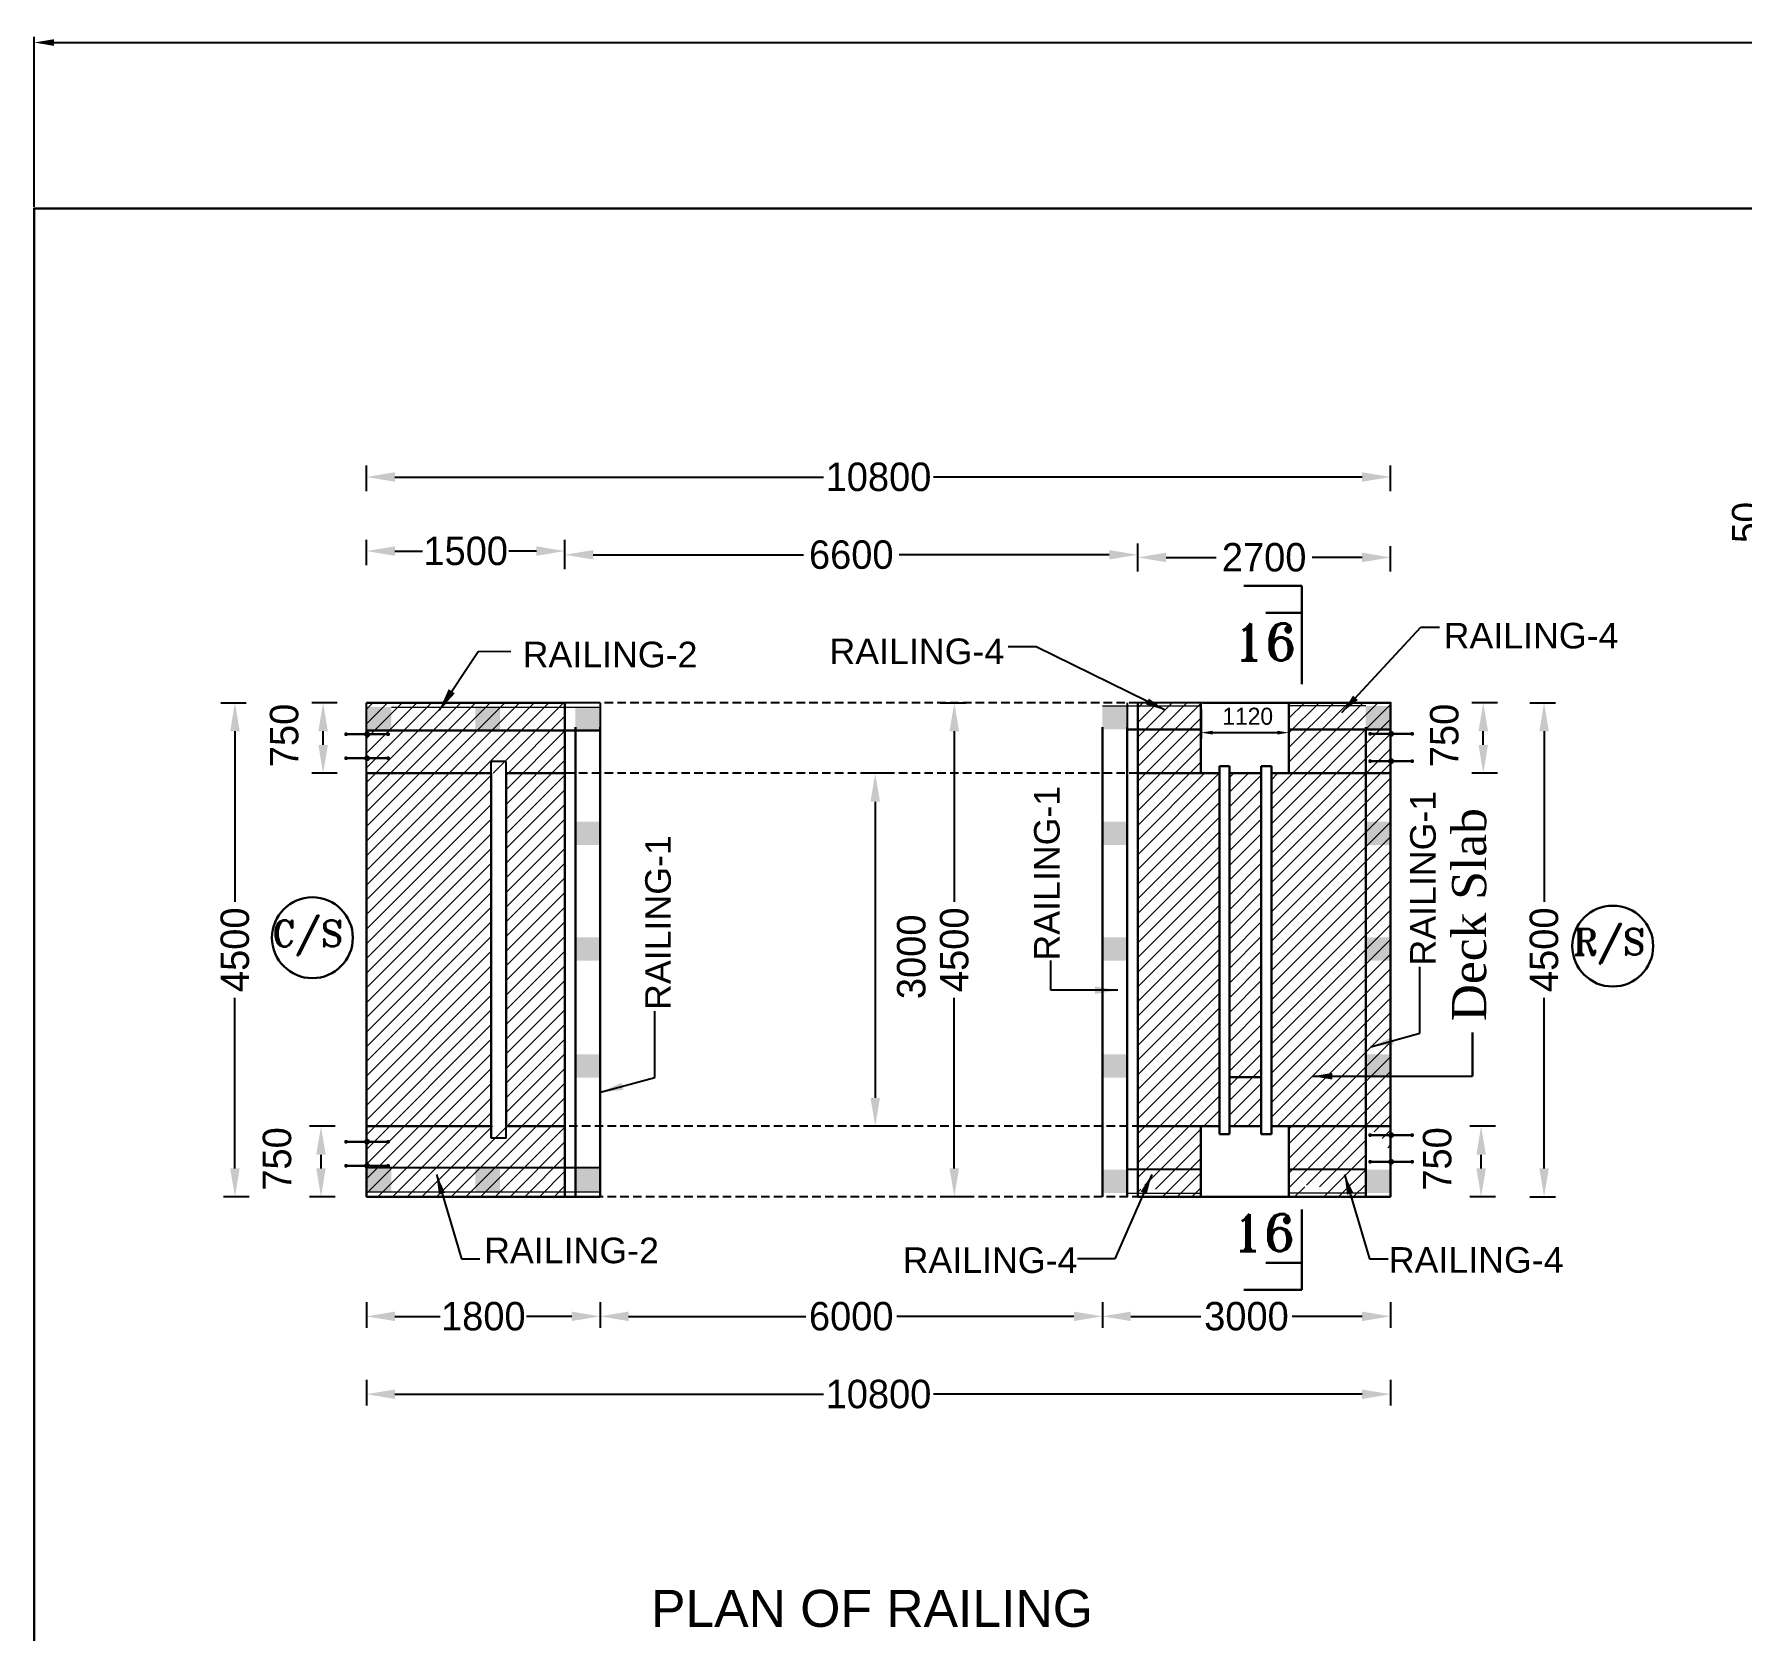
# Model space of a CAD drawing. Extents: x -1206532 to 786809, y -4288605 to 172932.
# Drawn here: x 547826 to 577854, y -4239405 to -4211325 of the extents above; entities that cross this region are included whole.
import ezdxf

# ---------------------------------------------------------------- set-up
doc = ezdxf.new("R2010")
doc.units = 0
doc.header["$LTSCALE"] = 300
doc.header["$MEASUREMENT"] = 0
doc.linetypes.add('DASHED', pattern=[0.75, 0.5, -0.25])
doc.layers.get('0').update_dxf_attribs({"linetype": 'CONTINUOUS'})
doc.layers.get('DEFPOINTS').update_dxf_attribs({"linetype": 'CONTINUOUS'})
doc.layers.add('LINE', color=7, linetype='CONTINUOUS')
doc.layers.add('Other line', color=7, linetype='CONTINUOUS', lineweight=15)
doc.styles.add('Arial-200', font='ARIAL_0.TTF')
doc.styles.add('BIG', font='ROMANT.SHX')
doc.styles.add('TIMES', font='TIMES_0.TTF')
doc.dimstyles.new('3', dxfattribs={"dimtxt": 225, "dimasz": 350, "dimexe": 100, "dimexo": 25, "dimgap": 9, "dimtad": 0, "dimdec": 0, "dimzin": 0, "dimdsep": 46, "dimtxsty": 'Standard', "dimcen": 0, "dimclrd": 5, "dimclre": 6, "dimclrt": 1, "dimadec": 0, "dimazin": 0, "dimtfac": 1, "dimtdec": 0, "dimtofl": 0, "dimtmove": 2, "dimatfit": 3, "dimfxl": 1, "dimtolj": 1, "dimtzin": 0, "dimarcsym": 0})
doc.dimstyles.new('ISO-25', dxfattribs={"dimtxt": 2.5, "dimasz": 2.5, "dimexe": 1.25, "dimexo": 0.625, "dimtad": 1, "dimtxsty": 'Standard', "dimcen": 2.5, "dimadec": 0, "dimazin": 0, "dimtfac": 1, "dimtmove": 0, "dimatfit": 3, "dimfxl": 1, "dimarcsym": 0})

# ---------------------------------------------------------------- blocks, each defined once
blk = doc.blocks.new('*D470')
at = {"layer": 'DEFPOINTS', "color": 0, "lineweight": 30}
for p in [(623037, -4211472), (547826, -4214388), (623037, -4214388)]:
    blk.add_point(p, dxfattribs=at)
at = {"layer": 'LINE', "color": 6, "lineweight": -2}
for p, q in [((547826, -4214363), (547826, -4211372)), ((623037, -4214363), (623037, -4211372))]:
    blk.add_line(p, q, dxfattribs=at)
at = {"layer": 'LINE', "color": 5, "lineweight": -2}
for p, q in [((548176, -4211472), (584972, -4211472)), ((622687, -4211472), (585890, -4211472))]:
    blk.add_line(p, q, dxfattribs=at)
at = {"layer": 'LINE', "color": 5, "lineweight": 30}
for points in [[(548176, -4211414), (548176, -4211531), (547826, -4211472)], [(622687, -4211414), (622687, -4211531), (623037, -4211472)]]:
    blk.add_solid(points, dxfattribs=at)
at = {"layer": 'LINE', "color": 1, "lineweight": 30, "insert": (585431, -4211472), "char_height": 225, "attachment_point": 5}
blk.add_mtext('\\A1;75211', dxfattribs=at)
blk = doc.blocks.new('*D692')
at = {"layer": 'DEFPOINTS', "color": 0, "lineweight": 30}
for p in [(563374, -4224324), (562615, -4230531), (563374, -4230531)]:
    blk.add_point(p, dxfattribs=at)
at = {"layer": 'LINE', "color": 7, "lineweight": -2}
for p, q in [((562865, -4224324), (562415, -4224324)), ((562615, -4224824), (562615, -4230031)), ((562865, -4230531), (562415, -4230531))]:
    blk.add_line(p, q, dxfattribs=at)
at = {"layer": 'LINE', "color": 7, "lineweight": 30}
for points in [[(562532, -4224824), (562699, -4224824), (562615, -4224324)], [(562532, -4230031), (562699, -4230031), (562615, -4230531)]]:
    blk.add_solid(points, dxfattribs=at)
at = {"layer": 'LINE', "color": 7, "lineweight": 30, "insert": (563252, -4227551), "char_height": 500, "attachment_point": 5, "rotation": 90}
blk.add_mtext('\\A1;3000', dxfattribs=at)
blk = doc.blocks.new('*D693')
at = {"layer": 'DEFPOINTS', "color": 0, "lineweight": 30}
for p in [(573270, -4230531), (573839, -4230531), (573839, -4231772)]:
    blk.add_point(p, dxfattribs=at)
at = {"layer": 'LINE', "color": 7, "lineweight": -2}
for p, q in [((573520, -4230531), (573070, -4230531)), ((573270, -4231272), (573270, -4231031)), ((573520, -4231772), (573070, -4231772))]:
    blk.add_line(p, q, dxfattribs=at)
at = {"layer": 'LINE', "color": 7, "lineweight": 30}
for points in [[(573186, -4231031), (573353, -4231031), (573270, -4230531)], [(573186, -4231272), (573353, -4231272), (573270, -4231772)]]:
    blk.add_solid(points, dxfattribs=at)
at = {"layer": 'LINE', "color": 7, "lineweight": 30, "insert": (572499, -4231106), "char_height": 500, "attachment_point": 5, "rotation": 90}
blk.add_mtext('\\A1;750', dxfattribs=at)
blk = doc.blocks.new('*D694')
at = {"layer": 'DEFPOINTS', "color": 0, "lineweight": 30}
for p in [(573307, -4223083), (573876, -4223083), (573876, -4224324)]:
    blk.add_point(p, dxfattribs=at)
at = {"layer": 'LINE', "color": 7, "lineweight": -2}
for p, q in [((573557, -4223083), (573107, -4223083)), ((573307, -4223824), (573307, -4223583)), ((573557, -4224324), (573107, -4224324))]:
    blk.add_line(p, q, dxfattribs=at)
at = {"layer": 'LINE', "color": 7, "lineweight": 30}
for points in [[(573224, -4223583), (573391, -4223583), (573307, -4223083)], [(573224, -4223824), (573391, -4223824), (573307, -4224324)]]:
    blk.add_solid(points, dxfattribs=at)
at = {"layer": 'LINE', "color": 7, "lineweight": 30, "insert": (572624, -4223658), "char_height": 500, "attachment_point": 5, "rotation": 90}
blk.add_mtext('\\A1;750', dxfattribs=at)
blk = doc.blocks.new('*D695')
at = {"layer": 'DEFPOINTS', "color": 0, "lineweight": 30}
for p in [(571677, -4219113), (553670, -4219894), (571677, -4219894)]:
    blk.add_point(p, dxfattribs=at)
at = {"layer": 'LINE', "color": 7, "lineweight": -2}
for p, q in [((553670, -4219363), (553670, -4218913)), ((571677, -4219363), (571677, -4218913)), ((554170, -4219113), (561706, -4219113)), ((571177, -4219113), (563641, -4219113))]:
    blk.add_line(p, q, dxfattribs=at)
at = {"layer": 'LINE', "color": 7, "lineweight": 30}
for points in [[(554170, -4219029), (554170, -4219196), (553670, -4219113)], [(571177, -4219029), (571177, -4219196), (571677, -4219113)]]:
    blk.add_solid(points, dxfattribs=at)
at = {"layer": 'LINE', "color": 7, "lineweight": 30, "insert": (562673, -4219113), "char_height": 500, "attachment_point": 5}
blk.add_mtext('\\A1;10800', dxfattribs=at)
blk = doc.blocks.new('*D696')
at = {"layer": 'DEFPOINTS', "color": 0, "lineweight": 30}
for p in [(567231, -4220481), (557157, -4221064), (567231, -4221064)]:
    blk.add_point(p, dxfattribs=at)
at = {"layer": 'LINE', "color": 7, "lineweight": -2}
for p, q in [((557157, -4220731), (557157, -4220281)), ((567231, -4220731), (567231, -4220281)), ((557657, -4220481), (561352, -4220481)), ((566731, -4220481), (563037, -4220481))]:
    blk.add_line(p, q, dxfattribs=at)
at = {"layer": 'LINE', "color": 7, "lineweight": 30}
for points in [[(557657, -4220397), (557657, -4220564), (557157, -4220481)], [(566731, -4220397), (566731, -4220564), (567231, -4220481)]]:
    blk.add_solid(points, dxfattribs=at)
at = {"layer": 'LINE', "color": 7, "lineweight": 30, "insert": (562194, -4220481), "char_height": 500, "attachment_point": 5}
blk.add_mtext('\\A1;6600', dxfattribs=at)
blk = doc.blocks.new('*D697')
at = {"layer": 'DEFPOINTS', "color": 0, "lineweight": 30}
for p in [(571677, -4220527), (567231, -4220918), (571677, -4220918)]:
    blk.add_point(p, dxfattribs=at)
at = {"layer": 'LINE', "color": 7, "lineweight": -2}
for p, q in [((567231, -4220777), (567231, -4220327)), ((571677, -4220777), (571677, -4220327)), ((567731, -4220527), (568612, -4220527)), ((571177, -4220527), (570296, -4220527))]:
    blk.add_line(p, q, dxfattribs=at)
at = {"layer": 'LINE', "color": 7, "lineweight": 30}
for points in [[(567731, -4220444), (567731, -4220611), (567231, -4220527)], [(571177, -4220444), (571177, -4220611), (571677, -4220527)]]:
    blk.add_solid(points, dxfattribs=at)
at = {"layer": 'LINE', "color": 7, "lineweight": 30, "insert": (569454, -4220527), "char_height": 500, "attachment_point": 5}
blk.add_mtext('\\A1;2700', dxfattribs=at)
blk = doc.blocks.new('*D698')
at = {"layer": 'DEFPOINTS', "color": 0, "lineweight": 30}
for p in [(557157, -4220415), (553670, -4220918), (557157, -4220918)]:
    blk.add_point(p, dxfattribs=at)
at = {"layer": 'LINE', "color": 7, "lineweight": -2}
for p, q in [((553670, -4220665), (553670, -4220215)), ((554170, -4220415), (554655, -4220415)), ((556657, -4220415), (556173, -4220415)), ((557157, -4220665), (557157, -4220215))]:
    blk.add_line(p, q, dxfattribs=at)
at = {"layer": 'LINE', "color": 7, "lineweight": 30}
for points in [[(554170, -4220332), (554170, -4220499), (553670, -4220415)], [(556657, -4220332), (556657, -4220499), (557157, -4220415)]]:
    blk.add_solid(points, dxfattribs=at)
at = {"layer": 'LINE', "color": 7, "lineweight": 30, "insert": (555414, -4220415), "char_height": 500, "attachment_point": 5}
blk.add_mtext('\\A1;1500', dxfattribs=at)
blk = doc.blocks.new('*D699')
at = {"layer": 'DEFPOINTS', "color": 0, "lineweight": 30}
for p in [(573869, -4223083), (574377, -4223083), (571677, -4231772)]:
    blk.add_point(p, dxfattribs=at)
at = {"layer": 'LINE', "color": 7, "lineweight": -2}
for p, q in [((574127, -4223083), (574577, -4223083)), ((574377, -4223583), (574377, -4226585)), ((574377, -4231272), (574377, -4228270)), ((574127, -4231772), (574577, -4231772))]:
    blk.add_line(p, q, dxfattribs=at)
at = {"layer": 'LINE', "color": 7, "lineweight": 30}
for points in [[(574293, -4223583), (574460, -4223583), (574377, -4223083)], [(574293, -4231272), (574460, -4231272), (574377, -4231772)]]:
    blk.add_solid(points, dxfattribs=at)
at = {"layer": 'LINE', "color": 7, "lineweight": 30, "insert": (574377, -4227427), "char_height": 500, "attachment_point": 5, "rotation": 90}
blk.add_mtext('\\A1;4500', dxfattribs=at)
blk = doc.blocks.new('*D700')
at = {"layer": 'DEFPOINTS', "color": 0, "lineweight": 30}
for p in [(550849, -4223083), (551357, -4223083), (553670, -4231772)]:
    blk.add_point(p, dxfattribs=at)
at = {"layer": 'LINE', "color": 7, "lineweight": -2}
for p, q in [((551107, -4223083), (551557, -4223083)), ((551357, -4223583), (551357, -4226585)), ((551357, -4231272), (551357, -4228270)), ((551607, -4231772), (551157, -4231772))]:
    blk.add_line(p, q, dxfattribs=at)
at = {"layer": 'LINE', "color": 7, "lineweight": 30}
for points in [[(551273, -4223583), (551440, -4223583), (551357, -4223083)], [(551273, -4231272), (551440, -4231272), (551357, -4231772)]]:
    blk.add_solid(points, dxfattribs=at)
at = {"layer": 'LINE', "color": 7, "lineweight": 30, "insert": (551357, -4227427), "char_height": 500, "attachment_point": 5, "rotation": 90}
blk.add_mtext('\\A1;4500', dxfattribs=at)
blk = doc.blocks.new('*D701')
at = {"layer": 'DEFPOINTS', "color": 0, "lineweight": 30}
for p in [(552870, -4230531), (553439, -4230531), (553439, -4231772)]:
    blk.add_point(p, dxfattribs=at)
at = {"layer": 'LINE', "color": 7, "lineweight": -2}
for p, q in [((553120, -4230531), (552670, -4230531)), ((552870, -4231272), (552870, -4231031)), ((553120, -4231772), (552670, -4231772))]:
    blk.add_line(p, q, dxfattribs=at)
at = {"layer": 'LINE', "color": 7, "lineweight": 30}
for points in [[(552786, -4231031), (552953, -4231031), (552870, -4230531)], [(552786, -4231272), (552953, -4231272), (552870, -4231772)]]:
    blk.add_solid(points, dxfattribs=at)
at = {"layer": 'LINE', "color": 7, "lineweight": 30, "insert": (552099, -4231106), "char_height": 500, "attachment_point": 5, "rotation": 90}
blk.add_mtext('\\A1;750', dxfattribs=at)
blk = doc.blocks.new('*D702')
at = {"layer": 'DEFPOINTS', "color": 0, "lineweight": 30}
for p in [(552907, -4223083), (553476, -4223083), (553476, -4224324)]:
    blk.add_point(p, dxfattribs=at)
at = {"layer": 'LINE', "color": 7, "lineweight": -2}
for p, q in [((553157, -4223083), (552707, -4223083)), ((552907, -4223824), (552907, -4223583)), ((553157, -4224324), (552707, -4224324))]:
    blk.add_line(p, q, dxfattribs=at)
at = {"layer": 'LINE', "color": 7, "lineweight": 30}
for points in [[(552824, -4223583), (552991, -4223583), (552907, -4223083)], [(552824, -4223824), (552991, -4223824), (552907, -4224324)]]:
    blk.add_solid(points, dxfattribs=at)
at = {"layer": 'LINE', "color": 7, "lineweight": 30, "insert": (552224, -4223658), "char_height": 500, "attachment_point": 5, "rotation": 90}
blk.add_mtext('\\A1;750', dxfattribs=at)
blk = doc.blocks.new('*D703')
at = {"layer": 'DEFPOINTS', "color": 0, "lineweight": 30}
for p in [(568348, -4223168), (569889, -4223168), (569889, -4223609)]:
    blk.add_point(p, dxfattribs=at)
at = {"layer": 'Other line', "color": 0, "linetype": 'ByBlock', "lineweight": -2}
for p, q in [((568348, -4223193), (568348, -4223709)), ((569889, -4223193), (569889, -4223709))]:
    blk.add_line(p, q, dxfattribs=at)
at = {"layer": 'Other line', "linetype": 'ByBlock', "lineweight": -2}
blk.add_line((568548, -4223609), (569689, -4223609), dxfattribs=at)
at = {"layer": 'Other line', "lineweight": 30}
for points in [[(568548, -4223575), (568548, -4223642), (568348, -4223609)], [(569689, -4223575), (569689, -4223642), (569889, -4223609)]]:
    blk.add_solid(points, dxfattribs=at)
at = {"layer": 'Other line', "color": 0, "lineweight": 30, "insert": (569165, -4223322), "char_height": 300, "attachment_point": 5}
blk.add_mtext('\\A1;1120', dxfattribs=at)
blk = doc.blocks.new('*D704')
at = {"layer": 'DEFPOINTS', "color": 0, "lineweight": 30}
for p in [(553670, -4234462), (571677, -4234462), (571677, -4235243)]:
    blk.add_point(p, dxfattribs=at)
at = {"layer": 'LINE', "color": 7, "lineweight": -2}
for p, q in [((553670, -4234993), (553670, -4235443)), ((571677, -4234993), (571677, -4235443)), ((554170, -4235243), (561706, -4235243)), ((571177, -4235243), (563641, -4235243))]:
    blk.add_line(p, q, dxfattribs=at)
at = {"layer": 'LINE', "color": 7, "lineweight": 30}
for points in [[(554170, -4235160), (554170, -4235327), (553670, -4235243)], [(571177, -4235160), (571177, -4235327), (571677, -4235243)]]:
    blk.add_solid(points, dxfattribs=at)
at = {"layer": 'LINE', "color": 7, "lineweight": 30, "insert": (562673, -4235243), "char_height": 500, "attachment_point": 5}
blk.add_mtext('\\A1;10800', dxfattribs=at)
blk = doc.blocks.new('*D705')
at = {"layer": 'DEFPOINTS', "color": 0, "lineweight": 30}
for p in [(557778, -4233311), (566609, -4233336), (566609, -4233874)]:
    blk.add_point(p, dxfattribs=at)
at = {"layer": 'LINE', "color": 7, "lineweight": -2}
for p, q in [((557778, -4233624), (557778, -4234074)), ((566609, -4233624), (566609, -4234074)), ((558278, -4233874), (561393, -4233874)), ((566109, -4233874), (562994, -4233874))]:
    blk.add_line(p, q, dxfattribs=at)
at = {"layer": 'LINE', "color": 7, "lineweight": 30}
for points in [[(558278, -4233790), (558278, -4233957), (557778, -4233874)], [(566109, -4233790), (566109, -4233957), (566609, -4233874)]]:
    blk.add_solid(points, dxfattribs=at)
at = {"layer": 'LINE', "color": 7, "lineweight": 30, "insert": (562193, -4233874), "char_height": 500, "attachment_point": 5}
blk.add_mtext('\\A1;6000', dxfattribs=at)
blk = doc.blocks.new('*D706')
at = {"layer": 'DEFPOINTS', "color": 0, "lineweight": 30}
for p in [(566609, -4233383), (571677, -4233483), (571677, -4233874)]:
    blk.add_point(p, dxfattribs=at)
at = {"layer": 'LINE', "color": 7, "lineweight": -2}
for p, q in [((566609, -4233624), (566609, -4234074)), ((571677, -4233624), (571677, -4234074)), ((567109, -4233874), (568342, -4233874)), ((571177, -4233874), (569944, -4233874))]:
    blk.add_line(p, q, dxfattribs=at)
at = {"layer": 'LINE', "color": 7, "lineweight": 30}
for points in [[(567109, -4233790), (567109, -4233957), (566609, -4233874)], [(571177, -4233790), (571177, -4233957), (571677, -4233874)]]:
    blk.add_solid(points, dxfattribs=at)
at = {"layer": 'LINE', "color": 7, "lineweight": 30, "insert": (569143, -4233874), "char_height": 500, "attachment_point": 5}
blk.add_mtext('\\A1;3000', dxfattribs=at)
blk = doc.blocks.new('*D707')
at = {"layer": 'DEFPOINTS', "color": 0, "lineweight": 30}
for p in [(557778, -4233246), (553670, -4233371), (557778, -4233874)]:
    blk.add_point(p, dxfattribs=at)
at = {"layer": 'LINE', "color": 7, "lineweight": -2}
for p, q in [((553670, -4233624), (553670, -4234074)), ((557778, -4233624), (557778, -4234074)), ((554170, -4233874), (554965, -4233874)), ((557278, -4233874), (556483, -4233874))]:
    blk.add_line(p, q, dxfattribs=at)
at = {"layer": 'LINE', "color": 7, "lineweight": 30}
for points in [[(554170, -4233790), (554170, -4233957), (553670, -4233874)], [(557278, -4233790), (557278, -4233957), (557778, -4233874)]]:
    blk.add_solid(points, dxfattribs=at)
at = {"layer": 'LINE', "color": 7, "lineweight": 30, "insert": (555724, -4233874), "char_height": 500, "attachment_point": 5}
blk.add_mtext('\\A1;1800', dxfattribs=at)
blk = doc.blocks.new('*D691')
at = {"layer": 'DEFPOINTS', "color": 0, "lineweight": 30}
for p in [(563498, -4223083), (564006, -4223083), (566319, -4231772)]:
    blk.add_point(p, dxfattribs=at)
at = {"layer": 'LINE', "color": 7, "lineweight": -2}
for p, q in [((563756, -4223083), (564206, -4223083)), ((564006, -4223583), (564006, -4226585)), ((564006, -4231272), (564006, -4228270)), ((564256, -4231772), (563806, -4231772))]:
    blk.add_line(p, q, dxfattribs=at)
at = {"layer": 'LINE', "color": 7, "lineweight": 30}
for points in [[(563922, -4223583), (564089, -4223583), (564006, -4223083)], [(563922, -4231272), (564089, -4231272), (564006, -4231772)]]:
    blk.add_solid(points, dxfattribs=at)
at = {"layer": 'LINE', "color": 7, "lineweight": 30, "insert": (564006, -4227427), "char_height": 500, "attachment_point": 5, "rotation": 90}
blk.add_mtext('\\A1;4500', dxfattribs=at)

msp = doc.modelspace()

# ---------------------------------------------------------------- hatches: boundary and pattern name
at = {"layer": 'Other line', "lineweight": 5}
h = msp.add_hatch(dxfattribs=at)
h.set_pattern_fill('ANSI31', color=0, scale=1460, style=0)
h.set_pattern_definition([(45, (991314.26, -344.91), (-129.0469876, 129.0469876), [])])
h.paths.add_polyline_path([(553669.778, -4231770.092), (557157.412, -4231770.092), (557157.412, -4223080.924), (553669.778, -4223080.924)])
h.paths.add_polyline_path([(555864.562, -4224322.06), (556123.132, -4224322.06), (556123.132, -4230528.956), (555864.562, -4230528.956)], flags=16)
at = {"layer": 'Other line', "lineweight": 30}
for points in [[(567045.974, -4223138.676), (566610.732, -4223138.676), (566610.732, -4223548.069), (567045.974, -4223548.069)], [(571676.999, -4223138.676), (571241.757, -4223138.676), (571241.757, -4223548.069), (571676.999, -4223548.069)], [(554105.98, -4223160.304), (553670.738, -4223160.304), (553670.738, -4223569.697), (554105.98, -4223569.697)], [(556018.98, -4223160.304), (555583.738, -4223160.304), (555583.738, -4223569.697), (556018.98, -4223569.697)], [(557777.98, -4223159.21), (557342.738, -4223159.21), (557342.738, -4223568.603), (557777.98, -4223568.603)], [(557777.98, -4225176.384), (557342.738, -4225176.384), (557342.738, -4225585.777), (557777.98, -4225585.777)], [(567044.205, -4225176.384), (566608.963, -4225176.384), (566608.963, -4225585.777), (567044.205, -4225585.777)], [(571676.999, -4225176.384), (571241.757, -4225176.384), (571241.757, -4225585.777), (571676.999, -4225585.777)], [(557777.98, -4227210.061), (557342.738, -4227210.061), (557342.738, -4227619.454), (557777.98, -4227619.454)], [(567044.205, -4227210.061), (566608.963, -4227210.061), (566608.963, -4227619.454), (567044.205, -4227619.454)], [(571676.999, -4227210.061), (571241.757, -4227210.061), (571241.757, -4227619.454), (571676.999, -4227619.454)], [(557777.98, -4229266.142), (557342.738, -4229266.142), (557342.738, -4229675.535), (557777.98, -4229675.535)], [(567044.205, -4229266.142), (566608.963, -4229266.142), (566608.963, -4229675.535), (567044.205, -4229675.535)], [(571676.999, -4229266.142), (571241.757, -4229266.142), (571241.757, -4229675.535), (571676.999, -4229675.535)], [(554105.98, -4231282.864), (553670.738, -4231282.864), (553670.738, -4231692.257), (554105.98, -4231692.257)], [(556018.98, -4231282.864), (555583.738, -4231282.864), (555583.738, -4231692.257), (556018.98, -4231692.257)], [(557777.98, -4231281.77), (557342.738, -4231281.77), (557342.738, -4231691.163), (557777.98, -4231691.163)], [(567046.933, -4231294.149), (566611.691, -4231294.149), (566611.691, -4231703.542), (567046.933, -4231703.542)], [(571676.999, -4231294.253), (571241.757, -4231294.253), (571241.757, -4231703.646), (571676.999, -4231703.646)]]:
    msp.add_hatch(color=0, dxfattribs=at).paths.add_polyline_path(points)
at = {"layer": 'Other line', "lineweight": 5}
h = msp.add_hatch(dxfattribs=at)
h.set_pattern_fill('ANSI31', color=0, scale=1460, style=0)
h.set_pattern_definition([(45, (1022327.05, 69778.77), (-129.0469876, 129.0469876), [])])
h.paths.add_polyline_path([(568343.151, -4223082.752), (567231.3, -4223082.752), (567231.3, -4223495.949), (568343.151, -4223495.949)])
h.paths.add_polyline_path([(568343.151, -4223495.949), (567231.3, -4223495.949), (567231.3, -4224323.888), (568343.151, -4224323.888)])
h.paths.add_polyline_path([(571676.999, -4223727.801, -0.298794631), (571662.134, -4223704.037), (571335.11, -4223704.037, -1.016664438), (571301.505, -4223704.592, -0.983608714), (571335.11, -4223704.037), (571662.134, -4223704.037, -0.286990443), (571676.999, -4223681.383), (571676.999, -4223511.286), (571676.999, -4223495.949), (569888.971, -4223495.949), (569888.971, -4224323.888), (571676.999, -4224323.888)])
h.paths.add_polyline_path([(571676.999, -4223082.752), (569888.971, -4223082.752), (569888.971, -4223495.949), (571676.999, -4223495.949)])
h.paths.add_polyline_path([(571241.757, -4224323.888), (569888.971, -4224323.888), (569581.645, -4224323.888), (569581.645, -4230530.785), (569888.971, -4230530.785), (571056.431, -4230530.785, -0.075962215), (571241.757, -4230559.104)])
h.paths.add_polyline_path([(569404.235, -4224323.888), (568845.449, -4224323.888), (568845.449, -4230530.785), (569404.235, -4230530.785)])
h.paths.add_polyline_path([(568667.123, -4224323.888), (568383.523, -4224323.888), (567231.3, -4224323.888), (567231.3, -4230530.785), (568383.523, -4230530.785), (568667.123, -4230530.785)])
h.paths.add_polyline_path([(571241.757, -4230559.104, 0.075962215), (571056.431, -4230530.785), (569888.971, -4230530.785), (569888.971, -4231151.353), (571241.757, -4231151.353)])
h.paths.add_polyline_path([(571241.757, -4231151.353), (569888.971, -4231151.353), (569888.971, -4231771.921), (570168.005, -4231771.921), (570168.005, -4231565.065), (570426.575, -4231565.065), (570426.575, -4231771.921), (571056.431, -4231771.921), (571056.432, -4231771.921, 0.07596178), (571241.757, -4231743.602)])
h.paths.add_polyline_path([(568343.151, -4231151.353), (567231.3, -4231151.353), (567231.3, -4231771.921), (567283.014, -4231771.921), (567283.014, -4231565.065), (567541.584, -4231565.065), (567541.584, -4231771.921), (568343.151, -4231771.921)])
h.paths.add_polyline_path([(568343.151, -4230530.785), (567231.3, -4230530.785), (567231.3, -4231151.353), (568343.151, -4231151.353)])
h.paths.add_polyline_path([(571676.999, -4224323.888), (571241.757, -4224323.888), (571241.757, -4230559.104, -0.327933071), (571676.999, -4231151.353)])

# ---------------------------------------------------------------- linework, layer by layer
at = {"linetype": 'ByBlock', "lineweight": 30}
msp.add_lwpolyline([(547826.043, -4267573.104), (547826.043, -4214388.455), (623036.658, -4214388.455), (623036.658, -4267573.104), (547826.043, -4267573.104)], close=True, dxfattribs=at)
at = {"layer": 'LINE', "lineweight": 30}
for p, q in [((570117.733, -4221027.971), (569094.536, -4221027.971)), ((570117.733, -4222759), (570117.733, -4221027.971)), ((570117.733, -4221500.819), (569481.617, -4221500.819)), ((568343.151, -4223082.752), (568343.151, -4224323.888)), ((569888.971, -4223082.752), (569888.971, -4224323.888)), ((568667.123, -4224323.888), (568383.523, -4224323.888)), ((568844.532, -4224196.919), (568667.123, -4224196.919)), ((568667.123, -4224323.888), (568667.123, -4224196.919)), ((569581.645, -4224196.919), (569404.235, -4224196.919)), ((569581.645, -4224323.888), (569581.645, -4224196.919)), ((569888.971, -4224323.888), (569581.645, -4224323.888)), ((568343.151, -4230530.785), (568343.151, -4231771.921)), ((568383.523, -4230530.785), (568667.123, -4230530.785)), ((568667.123, -4230667.802), (568667.123, -4230530.785)), ((568844.532, -4230667.802), (568844.532, -4230530.785)), ((569404.235, -4230667.802), (569404.235, -4230530.785)), ((569888.971, -4230530.785), (569581.645, -4230530.785)), ((569581.645, -4230667.802), (569581.645, -4230530.785)), ((569888.971, -4230530.785), (569888.971, -4231771.921)), ((568844.532, -4230667.802), (568667.123, -4230667.802)), ((569581.645, -4230667.802), (569404.235, -4230667.802)), ((570117.733, -4231997.148), (570117.733, -4233405.274)), ((570117.733, -4232932.427), (569481.617, -4232932.427)), ((570117.733, -4233405.274), (569094.536, -4233405.274))]:
    msp.add_line(p, q, dxfattribs=at)
at = {"layer": 'LINE'}
for p, q in [((553669.778, -4224323.888), (553669.778, -4223082.752)), ((557777.98, -4223082.752), (553669.778, -4223082.752)), ((557777.98, -4223082.752), (557777.98, -4230080.125)), ((567044.205, -4223082.752), (567044.205, -4230080.125)), ((571676.999, -4223082.752), (567231.3, -4223082.752)), ((571676.999, -4224323.888), (571676.999, -4223082.752)), ((555864.562, -4224323.888), (555864.562, -4224117.032)), ((556123.132, -4224117.032), (555864.562, -4224117.032)), ((556123.132, -4224323.888), (556123.132, -4224117.032)), ((555864.562, -4230737.641), (555864.562, -4230530.785)), ((556123.132, -4230737.641), (556123.132, -4230530.785)), ((557777.98, -4231771.921), (557777.98, -4230530.785)), ((566610.732, -4231771.921), (566610.732, -4230530.785)), ((556123.132, -4230737.641), (555864.562, -4230737.641)), ((557777.98, -4231262.629), (553669.778, -4231262.629)), ((568343.151, -4231288.819), (567044.205, -4231288.819)), ((571241.757, -4231288.819), (569888.971, -4231288.819)), ((569455.002, -4231771.921), (567231.3, -4231771.921)), ((571339.501, -4231771.921), (567231.3, -4231771.921))]:
    msp.add_line(p, q, dxfattribs=at)
at = {"layer": 'LINE', "linetype": 'DASHED'}
for p, q in [((567231.3, -4223082.752), (557157.412, -4223082.752)), ((567231.3, -4224323.888), (557157.412, -4224323.888)), ((567283.014, -4230530.785), (557157.412, -4230530.785)), ((567283.014, -4231771.921), (557157.412, -4231771.921))]:
    msp.add_line(p, q, dxfattribs=at)
at = {"layer": 'LINE', "lineweight": 13}
msp.add_line((557777.98, -4231691.163), (553669.778, -4231691.163), dxfattribs=at)
at = {"layer": 'LINE'}
for points, const_width in [([(553327.898, -4223636.592, 1), (553294.284, -4223636.592, 1)], 33.614), ([(553706.001, -4223636.592, 1), (553654.908, -4223636.592, 1)], 51.093), ([(554066.625, -4223636.592, 1), (554033.01, -4223636.592, 1)], 33.614), ([(571335.119, -4223629.592, 1), (571301.505, -4223629.592, 1)], 33.614), ([(571713.222, -4223629.592, 1), (571662.128, -4223629.592, 1)], 51.093), ([(572073.845, -4223629.592, 1), (572040.231, -4223629.592, 1)], 33.614), ([(553327.898, -4224058.592, 1), (553294.284, -4224058.592, 1)], 33.614), ([(553706.001, -4224058.592, 1), (553654.908, -4224058.592, 1)], 51.093), ([(554066.625, -4224058.592, 1), (554033.01, -4224058.592, 1)], 33.614), ([(571335.119, -4224109.592, 1), (571301.505, -4224109.592, 1)], 33.614), ([(571713.222, -4224109.592, 1), (571662.128, -4224109.592, 1)], 51.093), ([(572073.845, -4224109.592, 1), (572040.231, -4224109.592, 1)], 33.614), ([(571713.222, -4230686.592, 1), (571662.128, -4230686.592, 1)], 51.093), ([(553327.898, -4230803.704, 1), (553294.284, -4230803.704, 1)], 33.614), ([(553706.001, -4230803.704, 1), (553654.908, -4230803.704, 1)], 51.093), ([(554066.625, -4230803.704, 1), (554033.01, -4230803.704, 1)], 33.614), ([(571335.119, -4230686.592, 1), (571301.505, -4230686.592, 1)], 33.614), ([(572073.845, -4230686.592, 1), (572040.231, -4230686.592, 1)], 33.614), ([(553327.898, -4231225.704, 1), (553294.284, -4231225.704, 1)], 33.614), ([(553706.001, -4231225.704, 1), (553654.908, -4231225.704, 1)], 51.093), ([(554066.625, -4231225.704, 1), (554033.01, -4231225.704, 1)], 33.614), ([(571335.119, -4231155.592, 1), (571301.505, -4231155.592, 1)], 33.614), ([(571713.222, -4231155.592, 1), (571662.128, -4231155.592, 1)], 51.093), ([(572073.845, -4231155.592, 1), (572040.231, -4231155.592, 1)], 33.614)]:
    msp.add_lwpolyline(points, format="xyb", close=True, dxfattribs=dict(at, const_width=const_width))
at = {"layer": 'LINE', "const_width": 43.026}
for points in [[(554030.226, -4223636.037), (553680.64, -4223636.037), (553331.053, -4223636.037)], [(572037.447, -4223629.037), (571687.86, -4223629.037), (571338.273, -4223629.037)], [(554030.226, -4224058.037), (553680.64, -4224058.037), (553331.053, -4224058.037)], [(572037.447, -4224109.037), (571687.86, -4224109.037), (571338.273, -4224109.037)], [(554030.226, -4230803.148), (553680.64, -4230803.148), (553331.053, -4230803.148)], [(572037.447, -4230686.037), (571687.86, -4230686.037), (571338.273, -4230686.037)], [(554030.226, -4231225.148), (553680.64, -4231225.148), (553331.053, -4231225.148)], [(572037.447, -4231155.037), (571687.86, -4231155.037), (571338.273, -4231155.037)]]:
    msp.add_lwpolyline(points, dxfattribs=at)
at = {"layer": 'LINE', "lineweight": 30}
msp.add_lwpolyline([(569404.235, -4230530.785), (568845.449, -4230530.785), (568845.449, -4224323.888), (569404.235, -4224323.888)], close=True, dxfattribs=at)
for centre in [(552718.693, -4227215.623), (575583.697, -4227362.797)]:
    msp.add_circle(centre, 710.877, dxfattribs=at)
at = {"layer": 'Other line', "color": 0, "lineweight": 30}
for p, q in [((557157.412, -4223082.752), (553669.778, -4223082.752)), ((557157.412, -4231771.921), (557157.412, -4223082.752)), ((567231.3, -4231771.921), (567231.3, -4223082.752)), ((569888.971, -4223082.752), (568383.523, -4223082.752)), ((557777.98, -4223568.603), (553669.778, -4223568.603)), ((557342.738, -4223511.286), (557342.738, -4231771.921)), ((557777.98, -4223511.286), (557777.98, -4231771.921)), ((566608.963, -4223511.286), (566608.963, -4231771.921)), ((567044.205, -4223511.286), (567044.205, -4231771.921)), ((568343.151, -4223553.266), (567045.974, -4223553.266)), ((571676.999, -4223553.266), (569888.971, -4223553.266)), ((571241.757, -4223511.286), (571241.757, -4231771.921)), ((571676.999, -4223511.286), (571676.999, -4231771.921)), ((555864.562, -4224323.888), (553669.778, -4224323.888)), ((553669.778, -4224323.888), (553669.778, -4230530.785)), ((555864.562, -4224323.888), (555864.562, -4230737.641)), ((557157.412, -4224323.888), (556123.132, -4224323.888)), ((556123.132, -4224323.888), (556123.132, -4230530.785)), ((568383.523, -4224323.888), (567231.3, -4224323.888)), ((568667.123, -4230530.785), (568667.123, -4224323.888)), ((568844.532, -4224196.919), (568845.449, -4224323.888)), ((569404.235, -4224323.888), (568845.449, -4224323.888)), ((569404.235, -4224196.919), (569404.235, -4224323.888)), ((569581.645, -4230530.785), (569581.645, -4224323.888)), ((571676.999, -4224323.888), (569888.971, -4224323.888)), ((571676.999, -4231771.921), (571676.999, -4224323.888)), ((573119.462, -4229651.139), (573119.462, -4228882.835)), ((568845.449, -4229666), (569404.235, -4229666)), ((555864.562, -4230530.785), (553669.778, -4230530.785)), ((553669.778, -4230530.785), (553669.778, -4231771.921)), ((557157.412, -4230530.785), (556123.132, -4230530.785)), ((568343.151, -4230530.785), (567231.3, -4230530.785)), ((568383.523, -4230530.785), (567231.3, -4230530.785)), ((567231.3, -4230530.785), (567231.3, -4231771.921)), ((569404.235, -4230530.785), (568844.532, -4230530.785)), ((569713.572, -4230530.785), (570334.14, -4230530.785)), ((570334.14, -4230530.785), (569888.971, -4230530.785)), ((571676.999, -4230530.785), (569888.971, -4230530.785)), ((567231.3, -4231771.921), (567231.3, -4231151.353)), ((557157.412, -4231771.921), (553669.778, -4231771.921)), ((557777.98, -4231771.921), (553669.778, -4231771.921)), ((555864.562, -4231771.921), (553980.062, -4231771.921)), ((570718.933, -4231771.921), (567231.3, -4231771.921)), ((571339.501, -4231771.921), (567231.3, -4231771.921)), ((569426.083, -4231771.921), (567541.584, -4231771.921)), ((569888.971, -4231771.921), (568383.523, -4231771.921)), ((569713.572, -4231771.921), (570168.005, -4231771.921)), ((569989.901, -4231771.921), (571676.999, -4231771.921))]:
    msp.add_line(p, q, dxfattribs=at)
at = {"layer": 'Other line', "color": 0, "lineweight": 13}
for p, q in [((571242.724, -4223138.234), (569888.971, -4223138.234)), ((554110.394, -4223163.51), (557777.98, -4223163.51)), ((566609.434, -4223139.629), (568343.151, -4223139.629))]:
    msp.add_line(p, q, dxfattribs=at)
at = {"layer": 'Other line', "color": 0, "lineweight": 15}
for p, q in [((567044.205, -4231708.881), (568343.151, -4231708.881)), ((571241.757, -4231709.29), (569888.971, -4231709.29))]:
    msp.add_line(p, q, dxfattribs=at)
at = {"layer": 'Other line', "color": 0, "lineweight": 30}
msp.add_lwpolyline([(569888.971, -4224323.888), (569888.971, -4223082.752), (571676.999, -4223082.752), (571676.999, -4224323.888), (569888.971, -4224323.888)], dxfattribs=at)

# ---------------------------------------------------------------- texts
at = {"color": 7, "lineweight": 35, "style": 'Arial-200'}
for s, p in [('RAILING-4', (572610.367, -4222127.528)), ('RAILING-2', (556415.676, -4222459.104)), ('RAILING-4', (561810.552, -4222403.166)), ('RAILING-2', (555738.649, -4232939.924)), ('RAILING-4', (563096.836, -4233110.891)), ('RAILING-4', (571646.107, -4233107.125))]:
    msp.add_text(s, height=450, dxfattribs=at).set_placement(p)
for p in [(565858.749, -4227617.084), (572471.699, -4227704.526), (559020.474, -4228485.262)]:
    msp.add_text('RAILING-1', height=450, rotation=90, dxfattribs=at).set_placement(p)
at = {"layer": 'LINE', "lineweight": 30}
for s, height, style, p in [('16', 650, 'BIG', (568914.898, -4222338.399)), ('C/S', 455, 'BIG', (552009.189, -4227367.786)), ('R/S', 455, 'BIG', (574886.603, -4227514.141)), ('16', 650, 'BIG', (568892.065, -4232725.444)), ('PLAN OF RAILING', 650, 'Arial-200', (558672.912, -4239334.196))]:
    msp.add_text(s, height=height, dxfattribs=dict(at, style=style)).set_placement(p)
at = {"layer": 'LINE', "insert": (577926.593, -4219913.068), "char_height": 486, "attachment_point": 5, "rotation": 90}
msp.add_mtext('50 ', dxfattribs=at)
at = {"layer": 'Other line', "color": 0, "lineweight": 30, "style": 'TIMES'}
msp.add_text('Deck Slab', height=600, rotation=90, dxfattribs=at).set_placement((573357.92, -4228685.297))

# ---------------------------------------------------------------- dimensions: what is measured, and where the dimension line sits
at = {"layer": 'LINE', "lineweight": 30}
dim = msp.add_linear_dim(base=(623036.658, -4211472.305), p1=(547826.043, -4214388.455), p2=(623036.658, -4214388.455), dimstyle='3', override={"dimfxl": 0.12}, dxfattribs=at)
dim.commit()
dim.dimension.update_dxf_attribs({"geometry": '*D470', "text_midpoint": (585431.35, -4211472.305)})
for base, p1, p2, text, picture, middle in [((571676.999, -4219112.532), (553669.778, -4219893.998), (571676.999, -4219893.998), '10800', '*D695', (562673.389, -4219112.532)), ((557157.412, -4220415.411), (553669.778, -4220917.725), (557157.412, -4220917.725), '1500', '*D698', (555413.595, -4220415.411)), ((567231.3, -4220480.584), (557157.412, -4221063.99), (567231.3, -4221063.99), '6600', '*D696', (562194.356, -4220480.584)), ((571676.999, -4220527.435), (567231.3, -4220917.725), (571676.999, -4220917.725), '2700', '*D697', (569454.149, -4220527.435)), ((557777.98, -4233873.597), (553669.778, -4233371.284), (557777.98, -4233246.09), '1800', '*D707', (555723.879, -4233873.597)), ((566608.963, -4233873.597), (557777.98, -4233311.263), (566608.963, -4233335.741), '6000', '*D705', (562193.471, -4233873.597)), ((571676.999, -4233873.597), (566608.963, -4233382.591), (571676.999, -4233483.307), '3000', '*D706', (569142.981, -4233873.597)), ((571676.999, -4235243.467), (553669.778, -4234462.001), (571676.999, -4234462.001), '10800', '*D704', (562673.389, -4235243.467))]:
    dim = msp.add_linear_dim(base=base, p1=p1, p2=p2, text=text, dimstyle='3', override={"dimtxt": 500, "dimasz": 500, "dimexe": 200, "dimexo": 5, "dimdle": 250, "dimclrd": 7, "dimclre": 7, "dimclrt": 7, "dimfxl": 250, "dimfxlon": 1}, dxfattribs=at)
    dim.commit()
    dim.dimension.update_dxf_attribs({"geometry": picture, "text_midpoint": middle})
for base, p1, p2, picture, middle in [((551356.615, -4223082.752), (553669.778, -4231771.921), (550848.999, -4223082.752), '*D700', (551356.615, -4227427.337)), ((564005.586, -4223082.752), (566318.75, -4231771.921), (563497.97, -4223082.752), '*D691', (564005.586, -4227427.337)), ((574376.615, -4223082.752), (571676.999, -4231771.921), (573868.999, -4223082.752), '*D699', (574376.615, -4227427.337))]:
    dim = msp.add_linear_dim(base=base, p1=p1, p2=p2, angle=270, text='4500', dimstyle='3', override={"dimtxt": 500, "dimasz": 500, "dimexe": 200, "dimexo": 5, "dimdle": 250, "dimclrd": 7, "dimclre": 7, "dimclrt": 7, "dimfxl": 250, "dimfxlon": 1}, dxfattribs=at)
    dim.commit()
    dim.dimension.update_dxf_attribs({"geometry": picture, "text_midpoint": middle})
for base, p1, p2, text, picture, middle in [((552907.245, -4223082.752), (553476.198, -4224323.888), (553476.198, -4223082.752), '750', '*D702', (552223.945, -4223658.071)), ((573307.245, -4223082.752), (573876.198, -4224323.888), (573876.198, -4223082.752), '750', '*D694', (572623.945, -4223658.071)), ((562615.196, -4230530.785), (563373.799, -4224323.888), (563373.799, -4230530.785), '3000', '*D692', (563252.303, -4227551.421)), ((552869.694, -4230530.785), (553438.647, -4231771.921), (553438.647, -4230530.785), '750', '*D701', (552098.531, -4231106.104)), ((573269.694, -4230530.785), (573838.647, -4231771.921), (573838.647, -4230530.785), '750', '*D693', (572498.531, -4231106.104))]:
    dim = msp.add_linear_dim(base=base, p1=p1, p2=p2, angle=270, text=text, dimstyle='3', override={"dimtxt": 500, "dimasz": 500, "dimexe": 200, "dimexo": 5, "dimdle": 250, "dimclrd": 7, "dimclre": 7, "dimclrt": 7, "dimfxl": 250, "dimfxlon": 1}, dxfattribs=at)
    dim.commit()
    dim.dimension.update_dxf_attribs({"geometry": picture, "text_midpoint": middle, "dimtype": 160})
at = {"layer": 'Other line', "color": 0, "lineweight": 30}
dim = msp.add_linear_dim(base=(569888.971, -4223608.605), p1=(568348, -4223167.592), p2=(569888.971, -4223167.592), text='1120', dimstyle='3', override={"dimtxt": 300, "dimasz": 200, "dimclrd": 256, "dimclre": 0, "dimclrt": 0, "dimfxl": 700, "dimfxlon": 1}, dxfattribs=at)
dim.commit()
dim.dimension.update_dxf_attribs({"geometry": '*D703', "text_midpoint": (569164.756, -4223322.271), "dimtype": 160})

# ---------------------------------------------------------------- leaders
at = {"linetype": 'ByBlock', "lineweight": 35}
for points in [[(554949.05, -4223215.3), (555630.768, -4222179.017), (556207.768, -4222176.017)], [(566878.879, -4228139.085), (565704.922, -4228139.085), (565703.328, -4227616.674)], [(571329.731, -4229134.802), (572193.754, -4228892.834), (572193.754, -4227726.308)], [(557784.737, -4229932.87), (558742.529, -4229673.57), (558742.529, -4228507.044)]]:
    msp.add_leader(points, dimstyle='ISO-25', override={"dimtxt": 500, "dimasz": 400, "dimclrd": 7, "dimclre": 7, "dimclrt": 7}, dxfattribs=at)
at = {"layer": 'Other line', "color": 0, "lineweight": 30}
for points in [[(570821.65, -4223253.936), (572211.91, -4221754.148), (572535.91, -4221754.148)], [(567715.249, -4223214.781), (565443.019, -4222099.934), (564955.619, -4222099.934)], [(570305.462, -4229651.139), (573119.462, -4229651.139)], [(554899.193, -4231381.692), (555340.193, -4232863.304), (555664.193, -4232863.304)], [(567477.278, -4231381.692), (566827.204, -4232863.304), (566175.1, -4232863.304)], [(570867.994, -4231381.692), (571308.994, -4232863.304), (571632.994, -4232863.304)]]:
    msp.add_leader(points, dimstyle='3', override={"dimgap": 9, "dimtad": 0, "dimclrd": 256, "dimclre": 0, "dimclrt": 0, "dimfxl": 700, "dimfxlon": 1}, dxfattribs=at)

doc.saveas('drawing.dxf')
